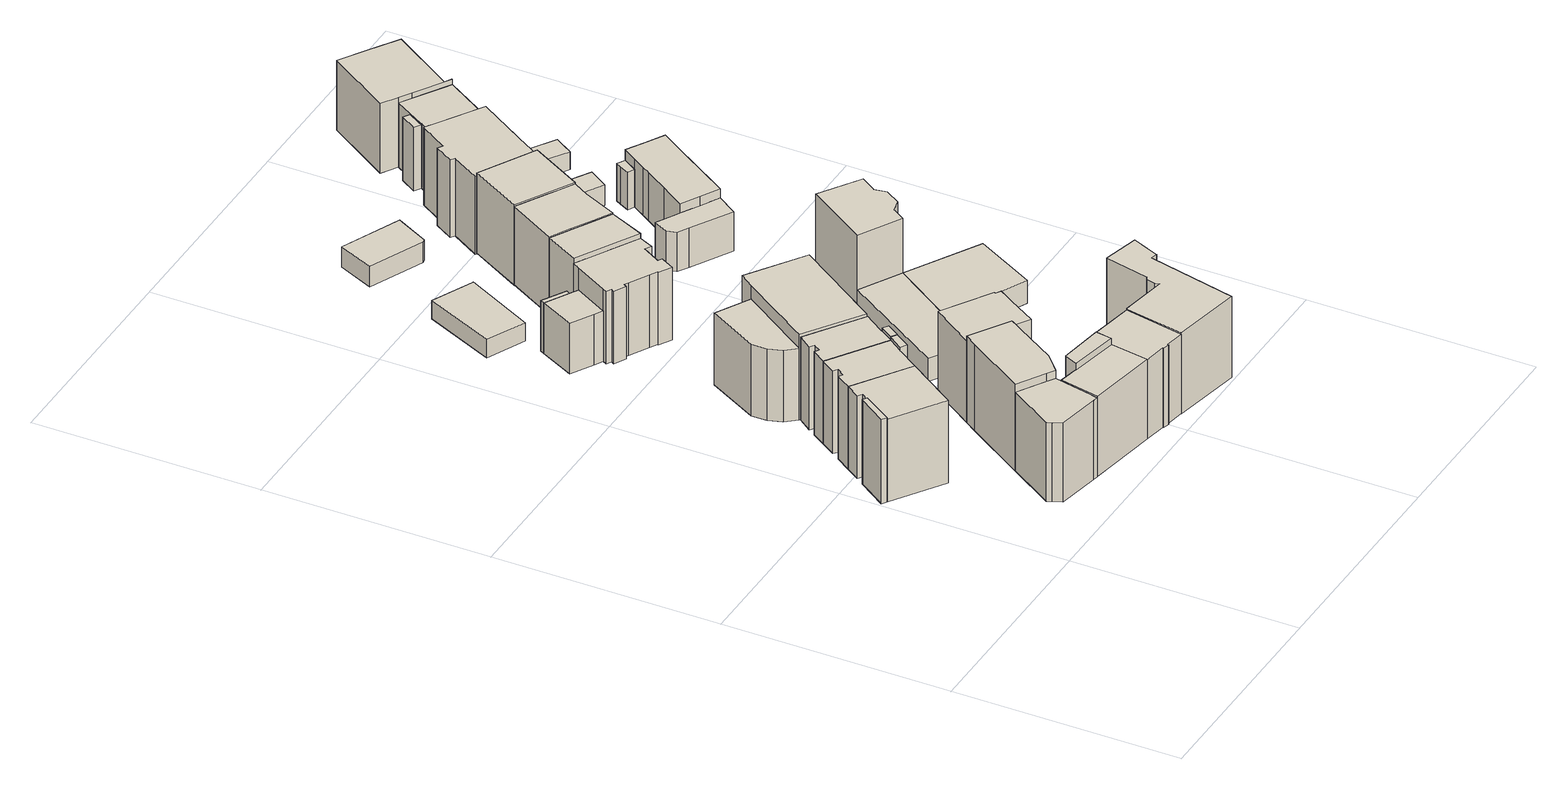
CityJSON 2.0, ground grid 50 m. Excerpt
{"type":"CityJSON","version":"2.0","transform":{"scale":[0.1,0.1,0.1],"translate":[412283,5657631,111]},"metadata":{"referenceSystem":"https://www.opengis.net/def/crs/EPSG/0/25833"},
"CityObjects":{
"building1":{"type":"Building","attributes":{"Gemeindeschluessel":14612000,"Geometrietyp2DReferenz":"3000","function":"31001_9998","roofType":"9999"},"children":["building1-1","building1-2"]},
"building1-1":{"type":"BuildingPart","attributes":{"Dachtyp_tdc":"tdcPolyFlatRoof","Dachneigung":6.68,"QualitaetDacherkennung":51,"Geometrietyp2DReferenz":"3000","measuredHeight":19.91,"roofType":"2100"},"parents":["building1"],"geometry":[{"type":"Solid","lod":"1","boundaries":[[[[0,1,2,3]],[[4,5,6,7]],[[3,5,4,0]],[[2,6,5,3]],[[1,7,6,2]],[[0,4,7,1]]]]}]},
"building1-2":{"type":"BuildingPart","attributes":{"Dachtyp_tdc":"tdcPolyFlatRoof","Dachneigung":0,"QualitaetDacherkennung":56,"Geometrietyp2DReferenz":"3000","measuredHeight":19.46,"roofType":"1000"},"parents":["building1"],"geometry":[{"type":"Solid","lod":"1","boundaries":[[[[8,9,10,11,12,13,14]],[[15,6,5,16,17,18,19]],[[14,6,15,8]],[[13,5,6,14]],[[12,16,5,13]],[[11,17,16,12]],[[10,18,17,11]],[[9,19,18,10]],[[8,15,19,9]]]]}]},
"building2":{"type":"Building","attributes":{"Gemeindeschluessel":14612000,"Geometrietyp2DReferenz":"3000","function":"31001_9998","roofType":"9999"},"children":["building2-1","building2-2"]},
"building2-1":{"type":"BuildingPart","attributes":{"Dachtyp_tdc":"tdcPolyFlatRoof","Dachneigung":0,"QualitaetDacherkennung":58,"Geometrietyp2DReferenz":"3000","measuredHeight":19.43,"roofType":"1000"},"parents":["building2"],"geometry":[{"type":"Solid","lod":"1","boundaries":[[[[20,21,22,23,24,25,10,9,26]],[[27,28,19,18,29,30,31,32,33]],[[26,28,27,20]],[[9,19,28,26]],[[10,18,19,9]],[[25,29,18,10]],[[24,30,29,25]],[[23,31,30,24]],[[22,32,31,23]],[[21,33,32,22]],[[20,27,33,21]]]]}]},
"building2-2":{"type":"BuildingPart","attributes":{"Dachtyp_tdc":"tdcPolyFlatRoof","Dachneigung":0,"QualitaetDacherkennung":25,"Geometrietyp2DReferenz":"3000","measuredHeight":20.17,"roofType":"1000"},"parents":["building2"],"geometry":[{"type":"Solid","lod":"1","boundaries":[[[[34,35,36,37]],[[38,39,28,27]],[[37,39,38,34]],[[36,28,39,37]],[[35,27,28,36]],[[34,38,27,35]]]]}]},
"building3":{"type":"Building","attributes":{"Gemeindeschluessel":14612000,"Geometrietyp2DReferenz":"3000","function":"31001_9998","roofType":"9999"},"children":["building3-1","building3-2","building3-3"]},
"building3-1":{"type":"BuildingPart","attributes":{"Dachtyp_tdc":"tdcPolyFlatRoof","Dachneigung":14.18,"QualitaetDacherkennung":50,"Geometrietyp2DReferenz":"3000","measuredHeight":20.51,"roofType":"2100"},"parents":["building3"],"geometry":[{"type":"Solid","lod":"1","boundaries":[[[[40,41,42,43]],[[44,45,46,47]],[[43,45,44,40]],[[42,46,45,43]],[[41,47,46,42]],[[40,44,47,41]]]]}]},
"building3-2":{"type":"BuildingPart","attributes":{"Dachtyp_tdc":"tdcFreeFormRoof","Dachneigung":38.08,"QualitaetDacherkennung":42,"Geometrietyp2DReferenz":"3000","measuredHeight":21.02,"roofType":"5000"},"parents":["building3"],"geometry":[{"type":"Solid","lod":"1","boundaries":[[[[48,49,50,51,52,53,54,55,56,57,58,59,60]],[[61,62,63,64,65,66,67,68,69,70,71,72,73]],[[60,62,61,48]],[[59,63,62,60]],[[58,64,63,59]],[[57,65,64,58]],[[56,66,65,57]],[[55,67,66,56]],[[54,68,67,55]],[[53,69,68,54]],[[52,70,69,53]],[[51,71,70,52]],[[50,72,71,51]],[[49,73,72,50]],[[48,61,73,49]]]]}]},
"building3-3":{"type":"BuildingPart","attributes":{"Dachtyp_tdc":"tdcGableRoof","Dachneigung":39.36,"QualitaetDacherkennung":57,"Geometrietyp2DReferenz":"3000","measuredHeight":21.18,"roofType":"3100"},"parents":["building3"],"geometry":[{"type":"Solid","lod":"1","boundaries":[[[[74,75,76,77,78]],[[46,45,79,80,71]],[[78,45,46,74]],[[77,79,45,78]],[[76,80,79,77]],[[75,71,80,76]],[[74,46,71,75]]]]}]},
"building4":{"type":"Building","attributes":{"Dachtyp_tdc":"tdcFreeFormRoof","Gemeindeschluessel":14612000,"Dachneigung":11.37,"QualitaetDacherkennung":11,"Geometrietyp2DReferenz":"3000","measuredHeight":21.25,"function":"31001_9998","roofType":"5000"},"geometry":[{"type":"Solid","lod":"1","boundaries":[[[[81,82,83,84,85,86,87,88,89]],[[70,69,68,90,91,92,93,94,95]],[[89,69,70,81]],[[88,68,69,89]],[[87,90,68,88]],[[86,91,90,87]],[[85,92,91,86]],[[84,93,92,85]],[[83,94,93,84]],[[82,95,94,83]],[[81,70,95,82]]]]}]},
"building5":{"type":"Building","attributes":{"Gemeindeschluessel":14612000,"Geometrietyp2DReferenz":"3000","function":"31001_9998","roofType":"9999"},"children":["building5-1","building5-2"]},
"building5-1":{"type":"BuildingPart","attributes":{"Dachtyp_tdc":"tdcPolyFlatRoof","Dachneigung":0,"QualitaetDacherkennung":55,"Geometrietyp2DReferenz":"3000","measuredHeight":19.46,"roofType":"1000"},"parents":["building5"],"geometry":[{"type":"Solid","lod":"1","boundaries":[[[[96,97,98,99,100,101,102,103,104,105,106]],[[27,33,107,108,109,110,111,112,113,114,115]],[[106,33,27,96]],[[105,107,33,106]],[[104,108,107,105]],[[103,109,108,104]],[[102,110,109,103]],[[101,111,110,102]],[[100,112,111,101]],[[99,113,112,100]],[[98,114,113,99]],[[97,115,114,98]],[[96,27,115,97]]]]}]},
"building5-2":{"type":"BuildingPart","attributes":{"Dachtyp_tdc":"tdcPolyFlatRoof","Dachneigung":3.22,"QualitaetDacherkennung":26,"Geometrietyp2DReferenz":"3000","measuredHeight":20.37,"roofType":"2100"},"parents":["building5"],"geometry":[{"type":"Solid","lod":"1","boundaries":[[[[116,117,118,119]],[[27,115,120,38]],[[119,115,27,116]],[[118,120,115,119]],[[117,38,120,118]],[[116,27,38,117]]]]}]},
"building6":{"type":"Building","attributes":{"Gemeindeschluessel":14612000,"Geometrietyp2DReferenz":"3000","function":"31001_9998","roofType":"9999"},"children":["building6-1","building6-2"]},
"building6-1":{"type":"BuildingPart","attributes":{"Dachtyp_tdc":"tdcPolyFlatRoof","Dachneigung":0,"QualitaetDacherkennung":77,"Geometrietyp2DReferenz":"3000","measuredHeight":19.98,"roofType":"1000"},"parents":["building6"],"geometry":[{"type":"Solid","lod":"1","boundaries":[[[[121,122,123,124,125]],[[126,127,128,129,130]],[[125,127,126,121]],[[124,128,127,125]],[[123,129,128,124]],[[122,130,129,123]],[[121,126,130,122]]]]}]},
"building6-2":{"type":"BuildingPart","attributes":{"Dachtyp_tdc":"tdcPolyFlatRoof","Dachneigung":0,"QualitaetDacherkennung":59,"Geometrietyp2DReferenz":"3000","measuredHeight":16.75,"roofType":"1000"},"parents":["building6"],"geometry":[{"type":"Solid","lod":"1","boundaries":[[[[131,132,133,134,135,136]],[[137,138,139,140,129,128]],[[136,138,137,131]],[[135,139,138,136]],[[134,140,139,135]],[[133,129,140,134]],[[132,128,129,133]],[[131,137,128,132]]]]}]},
"building7":{"type":"Building","attributes":{"Dachtyp_tdc":"tdcFreeFormRoof","Gemeindeschluessel":14612000,"Dachneigung":31.91,"QualitaetDacherkennung":61,"Geometrietyp2DReferenz":"3000","measuredHeight":21.23,"function":"31001_9998","roofType":"5000"},"geometry":[{"type":"Solid","lod":"1","boundaries":[[[[141,142,143,144,145,146,147,148,149,150,151]],[[152,79,44,153,154,155,156,157,158,159,160]],[[151,79,152,141]],[[150,44,79,151]],[[149,153,44,150]],[[148,154,153,149]],[[147,155,154,148]],[[146,156,155,147]],[[145,157,156,146]],[[144,158,157,145]],[[143,159,158,144]],[[142,160,159,143]],[[141,152,160,142]]]]}]},
"building8":{"type":"Building","attributes":{"Dachtyp_tdc":"tdcFreeFormRoof","Gemeindeschluessel":14612000,"Dachneigung":28.31,"QualitaetDacherkennung":52,"Geometrietyp2DReferenz":"3000","measuredHeight":21.32,"function":"31001_9998","roofType":"5000"},"geometry":[{"type":"Solid","lod":"1","boundaries":[[[[161,162,163,164,165,166,167,168]],[[169,170,171,172,173,92,91,174]],[[168,170,169,161]],[[167,171,170,168]],[[166,172,171,167]],[[165,173,172,166]],[[164,92,173,165]],[[163,91,92,164]],[[162,174,91,163]],[[161,169,174,162]]]]}]},
"building9":{"type":"Building","attributes":{"Dachtyp_tdc":"tdcPolyFlatRoof","Gemeindeschluessel":14612000,"Dachneigung":0,"QualitaetDacherkennung":39,"Geometrietyp2DReferenz":"3000","measuredHeight":3.94,"function":"31001_9998","roofType":"1000"},"geometry":[{"type":"Solid","lod":"1","boundaries":[[[[175,176,177,178]],[[155,154,179,180]],[[178,154,155,175]],[[177,179,154,178]],[[176,180,179,177]],[[175,155,180,176]]]]}]},
"building10":{"type":"Building","attributes":{"Gemeindeschluessel":14612000,"Geometrietyp2DReferenz":"3000","function":"31001_9998","roofType":"9999"},"children":["building10-1","building10-2","building10-3"]},
"building10-1":{"type":"BuildingPart","attributes":{"Dachtyp_tdc":"tdcCutGableRoof","Dachneigung":51.45,"QualitaetDacherkennung":53,"Geometrietyp2DReferenz":"3000","measuredHeight":20.49,"roofType":"9999"},"parents":["building10"],"geometry":[{"type":"Solid","lod":"1","boundaries":[[[[181,182,183,184,185,186,187,188,189,190,191,192,193,194,195,196,197,198,199,200]],[[201,202,203,204,205,206,207,208,209,210,211,212,213,214,215,216,217,218,219,220]],[[200,202,201,181]],[[199,203,202,200]],[[198,204,203,199]],[[197,205,204,198]],[[196,206,205,197]],[[195,207,206,196]],[[194,208,207,195]],[[193,209,208,194]],[[192,210,209,193]],[[191,211,210,192]],[[190,212,211,191]],[[189,213,212,190]],[[188,214,213,189]],[[187,215,214,188]],[[186,216,215,187]],[[185,217,216,186]],[[184,218,217,185]],[[183,219,218,184]],[[182,220,219,183]],[[181,201,220,182]]]]}]},
"building10-2":{"type":"BuildingPart","attributes":{"Dachtyp_tdc":"tdcPolyFlatRoof","Dachneigung":0,"QualitaetDacherkennung":76,"Geometrietyp2DReferenz":"3000","measuredHeight":11.8,"roofType":"1000"},"parents":["building10"],"geometry":[{"type":"Solid","lod":"1","boundaries":[[[[221,222,223,224,225,226]],[[227,228,229,230,207,206]],[[225,227,206,226]],[[224,228,227,225]],[[223,229,228,224]],[[222,230,229,223]],[[221,207,230,222]],[[226,206,207,221]]]]}]},
"building10-3":{"type":"BuildingPart","attributes":{"Dachtyp_tdc":"tdcPolyFlatRoof","Dachneigung":20.11,"QualitaetDacherkennung":30,"Geometrietyp2DReferenz":"3000","measuredHeight":11.99,"roofType":"2100"},"parents":["building10"],"geometry":[{"type":"Solid","lod":"1","boundaries":[[[[231,232,223,222]],[[233,230,229,234]],[[222,230,233,231]],[[223,229,230,222]],[[232,234,229,223]],[[231,233,234,232]]]]}]},
"building11":{"type":"Building","attributes":{"Dachtyp_tdc":"tdcPolyFlatRoof","Gemeindeschluessel":14612000,"Dachneigung":5.86,"QualitaetDacherkennung":78,"Geometrietyp2DReferenz":"3000","measuredHeight":4.78,"function":"31001_2000","roofType":"2100"},"geometry":[{"type":"Solid","lod":"1","boundaries":[[[[235,236,237,238,239]],[[240,241,242,243,244]],[[239,241,240,235]],[[238,242,241,239]],[[237,243,242,238]],[[236,244,243,237]],[[235,240,244,236]]]]}]},
"building12":{"type":"Building","attributes":{"Dachtyp_tdc":"tdcCutGableRoof","Gemeindeschluessel":14612000,"Dachneigung":42.25,"QualitaetDacherkennung":51,"Geometrietyp2DReferenz":"3000","measuredHeight":20.55,"function":"31001_9998","roofType":"9999"},"geometry":[{"type":"Solid","lod":"1","boundaries":[[[[245,246,247,248]],[[208,249,250,211]],[[248,249,208,245]],[[247,250,249,248]],[[246,211,250,247]],[[245,208,211,246]]]]}]},
"building13":{"type":"Building","attributes":{"Dachtyp_tdc":"tdcFreeFormRoof","Gemeindeschluessel":14612000,"Dachneigung":35.22,"QualitaetDacherkennung":17,"Geometrietyp2DReferenz":"3000","measuredHeight":21.38,"function":"31001_9998","roofType":"5000"},"geometry":[{"type":"Solid","lod":"1","boundaries":[[[[251,252,253,254,255,256,257,258,259,260,261,262,263,264,265]],[[266,267,268,269,270,271,272,273,274,275,276,277,278,279,280]],[[265,267,266,251]],[[264,268,267,265]],[[263,269,268,264]],[[262,270,269,263]],[[261,271,270,262]],[[260,272,271,261]],[[259,273,272,260]],[[258,274,273,259]],[[257,275,274,258]],[[256,276,275,257]],[[255,277,276,256]],[[254,278,277,255]],[[253,279,278,254]],[[252,280,279,253]],[[251,266,280,252]]]]}]},
"building14":{"type":"Building","attributes":{"Dachtyp_tdc":"tdcFreeFormRoof","Gemeindeschluessel":14612000,"Dachneigung":33.97,"QualitaetDacherkennung":58,"Geometrietyp2DReferenz":"3000","measuredHeight":20.54,"function":"31001_9998","roofType":"5000"},"geometry":[{"type":"Solid","lod":"1","boundaries":[[[[281,282,283,284,285,286,287,288,289]],[[290,291,292,250,293,294,249,295,296]],[[289,291,290,281]],[[288,292,291,289]],[[287,250,292,288]],[[286,293,250,287]],[[285,294,293,286]],[[284,249,294,285]],[[283,295,249,284]],[[282,296,295,283]],[[281,290,296,282]]]]}]},
"building15":{"type":"Building","attributes":{"Dachtyp_tdc":"tdcPolyFlatRoof","Gemeindeschluessel":14612000,"Dachneigung":0,"QualitaetDacherkennung":70,"Geometrietyp2DReferenz":"3000","measuredHeight":4.82,"function":"31001_2000","roofType":"1000"},"geometry":[{"type":"Solid","lod":"1","boundaries":[[[[297,298,299,300,301]],[[302,303,304,305,306]],[[301,303,302,297]],[[300,304,303,301]],[[299,305,304,300]],[[298,306,305,299]],[[297,302,306,298]]]]}]},
"building16":{"type":"Building","attributes":{"Gemeindeschluessel":14612000,"Geometrietyp2DReferenz":"3000","function":"31001_9998","roofType":"9999"},"children":["building16-1","building16-2","building16-3"]},
"building16-1":{"type":"BuildingPart","attributes":{"Dachtyp_tdc":"tdcPolyFlatRoof","Dachneigung":3.35,"QualitaetDacherkennung":69,"Geometrietyp2DReferenz":"3000","measuredHeight":6.29,"roofType":"2100"},"parents":["building16"],"geometry":[{"type":"Solid","lod":"1","boundaries":[[[[307,308,309,310,311,312]],[[313,314,315,316,317,318]],[[312,314,313,307]],[[311,315,314,312]],[[310,316,315,311]],[[309,317,316,310]],[[308,318,317,309]],[[307,313,318,308]]]]}]},
"building16-2":{"type":"BuildingPart","attributes":{"Dachtyp_tdc":"tdcFreeFormRoof","Dachneigung":18.75,"QualitaetDacherkennung":21,"Geometrietyp2DReferenz":"3000","measuredHeight":6.86,"roofType":"5000"},"parents":["building16"],"geometry":[{"type":"Solid","lod":"1","boundaries":[[[[308,307,319,320]],[[318,321,322,313]],[[320,321,318,308]],[[319,322,321,320]],[[307,313,322,319]],[[308,318,313,307]]]]}]},
"building16-3":{"type":"BuildingPart","attributes":{"Dachtyp_tdc":"tdcPolyFlatRoof","Dachneigung":0,"QualitaetDacherkennung":68,"Geometrietyp2DReferenz":"3000","measuredHeight":4.07,"roofType":"1000"},"parents":["building16"],"geometry":[{"type":"Solid","lod":"1","boundaries":[[[[323,324,325,326]],[[327,328,314,313]],[[326,328,327,323]],[[325,314,328,326]],[[324,313,314,325]],[[323,327,313,324]]]]}]},
"building17":{"type":"Building","attributes":{"Gemeindeschluessel":14612000,"Dachtyp_tdc":"tdcPolyFlatRoof","Dachneigung":0,"QualitaetDacherkennung":54,"Geometrietyp2DReferenz":"3000","measuredHeight":3.49,"function":"31001_9998","roofType":"1000"},"geometry":[{"type":"Solid","lod":"1","boundaries":[[[[329,330,331,332,333,334,335]],[[336,211,250,292,337,338,339]],[[335,211,336,329]],[[334,250,211,335]],[[333,292,250,334]],[[332,337,292,333]],[[331,338,337,332]],[[330,339,338,331]],[[329,336,339,330]]]]}]},
"building18":{"type":"Building","attributes":{"Dachtyp_tdc":"tdcCutGableRoof","Gemeindeschluessel":14612000,"Dachneigung":33.35,"QualitaetDacherkennung":52,"Geometrietyp2DReferenz":"3000","measuredHeight":20.55,"function":"31001_9998","roofType":"9999"},"geometry":[{"type":"Solid","lod":"1","boundaries":[[[[340,341,342,343]],[[344,345,346,347]],[[343,345,344,340]],[[342,346,345,343]],[[341,347,346,342]],[[340,344,347,341]]]]}]},
"building19":{"type":"Building","attributes":{"Dachtyp_tdc":"tdcFreeFormRoof","Gemeindeschluessel":14612000,"Dachneigung":27.85,"QualitaetDacherkennung":73,"Geometrietyp2DReferenz":"3000","measuredHeight":20.19,"function":"31001_9998","roofType":"5000"},"geometry":[{"type":"Solid","lod":"1","boundaries":[[[[348,349,350,351,352,353,354,355]],[[356,357,358,359,360,361,362,363]],[[355,357,356,348]],[[354,358,357,355]],[[353,359,358,354]],[[352,360,359,353]],[[351,361,360,352]],[[350,362,361,351]],[[349,363,362,350]],[[348,356,363,349]]]]}]},
"building20":{"type":"Building","attributes":{"Dachtyp_tdc":"tdcFreeFormRoof","Gemeindeschluessel":14612000,"Dachneigung":43.82,"QualitaetDacherkennung":38,"Geometrietyp2DReferenz":"3000","measuredHeight":11.4,"function":"31001_9998","roofType":"5000"},"geometry":[{"type":"Solid","lod":"1","boundaries":[[[[364,365,366,367,368,369,370,371]],[[372,373,374,375,376,377,378,379]],[[371,373,372,364]],[[370,374,373,371]],[[369,375,374,370]],[[368,376,375,369]],[[367,377,376,368]],[[366,378,377,367]],[[365,379,378,366]],[[364,372,379,365]]]]}]},
"building21":{"type":"Building","attributes":{"Gemeindeschluessel":14612000,"Dachtyp_tdc":"tdcFreeFormRoof","Dachneigung":29.18,"QualitaetDacherkennung":81,"Geometrietyp2DReferenz":"3000","measuredHeight":20.59,"function":"31001_9998","roofType":"5000"},"geometry":[{"type":"Solid","lod":"1","boundaries":[[[[380,381,382,383,384,385,386,387,388,389,390,391,392,393]],[[394,395,396,397,398,399,400,401,402,403,404,405,406,407]],[[393,395,394,380]],[[392,396,395,393]],[[391,397,396,392]],[[390,398,397,391]],[[389,399,398,390]],[[388,400,399,389]],[[387,401,400,388]],[[386,402,401,387]],[[385,403,402,386]],[[384,404,403,385]],[[383,405,404,384]],[[382,406,405,383]],[[381,407,406,382]],[[380,394,407,381]]]]}]},
"building22":{"type":"Building","attributes":{"Dachtyp_tdc":"tdcPolyFlatRoof","Gemeindeschluessel":14612000,"Dachneigung":3.95,"QualitaetDacherkennung":63,"Geometrietyp2DReferenz":"3000","measuredHeight":4.09,"function":"31001_9998","roofType":"2100"},"geometry":[{"type":"Solid","lod":"1","boundaries":[[[[408,409,410,411,412,413,414,415,416]],[[346,417,418,419,420,421,422,423,424]],[[416,417,346,408]],[[415,418,417,416]],[[414,419,418,415]],[[413,420,419,414]],[[412,421,420,413]],[[411,422,421,412]],[[410,423,422,411]],[[409,424,423,410]],[[408,346,424,409]]]]}]},
"building23":{"type":"Building","attributes":{"Dachtyp_tdc":"tdcPolyFlatRoof","Gemeindeschluessel":14612000,"Dachneigung":0,"QualitaetDacherkennung":0,"Geometrietyp2DReferenz":"3000","BezugspunktDach":"2000","measuredHeight":3,"function":"31001_9998"},"geometry":[{"type":"Solid","lod":"1","boundaries":[[[[425,426,427,428,429]],[[418,430,431,432,419]],[[429,430,418,425]],[[428,431,430,429]],[[427,432,431,428]],[[426,419,432,427]],[[425,418,419,426]]]]}]},
"building24":{"type":"Building","attributes":{"Gemeindeschluessel":14612000,"Geometrietyp2DReferenz":"3000","function":"31001_9998","roofType":"9999"},"children":["building24-1","building24-2"]},
"building24-1":{"type":"BuildingPart","attributes":{"Dachtyp_tdc":"tdcPolyFlatRoof","Dachneigung":0,"QualitaetDacherkennung":29,"Geometrietyp2DReferenz":"3000","measuredHeight":8.79,"roofType":"1000"},"parents":["building24"],"geometry":[{"type":"Solid","lod":"1","boundaries":[[[[433,434,435,436,437]],[[438,439,440,441,442]],[[437,439,438,433]],[[436,440,439,437]],[[435,441,440,436]],[[434,442,441,435]],[[433,438,442,434]]]]}]},
"building24-2":{"type":"BuildingPart","attributes":{"Dachtyp_tdc":"tdcGableRoof","Dachneigung":43.92,"QualitaetDacherkennung":58,"Geometrietyp2DReferenz":"3000","measuredHeight":13.52,"roofType":"3100"},"parents":["building24"],"geometry":[{"type":"Solid","lod":"1","boundaries":[[[[443,444,445,446,447,448,449,450,451,452,453,454]],[[455,376,456,375,457,458,459,442,441,460,461,462]],[[454,376,455,443]],[[453,456,376,454]],[[452,375,456,453]],[[451,457,375,452]],[[450,458,457,451]],[[449,459,458,450]],[[448,442,459,449]],[[447,441,442,448]],[[446,460,441,447]],[[445,461,460,446]],[[444,462,461,445]],[[443,455,462,444]]]]}]},
"building25":{"type":"Building","attributes":{"Dachtyp_tdc":"tdcPolyFlatRoof","Gemeindeschluessel":14612000,"Dachneigung":0,"QualitaetDacherkennung":35,"Geometrietyp2DReferenz":"3000","measuredHeight":4.72,"function":"31001_9998","roofType":"1000"},"geometry":[{"type":"Solid","lod":"1","boundaries":[[[[463,464,465,466,467]],[[468,469,470,471,472]],[[467,469,468,463]],[[466,470,469,467]],[[465,471,470,466]],[[464,472,471,465]],[[463,468,472,464]]]]}]},
"building26":{"type":"Building","attributes":{"Dachtyp_tdc":"tdcFreeFormRoof","Gemeindeschluessel":14612000,"Dachneigung":40.88,"QualitaetDacherkennung":14,"Geometrietyp2DReferenz":"3000","measuredHeight":3.72,"function":"31001_9998","roofType":"5000"},"geometry":[{"type":"Solid","lod":"1","boundaries":[[[[473,474,475,476]],[[477,478,479,480]],[[476,478,477,473]],[[475,479,478,476]],[[474,480,479,475]],[[473,477,480,474]]]]}]},
"building27":{"type":"Building","attributes":{"Dachtyp_tdc":"tdcPolyFlatRoof","Gemeindeschluessel":14612000,"Dachneigung":47.58,"QualitaetDacherkennung":63,"Geometrietyp2DReferenz":"3000","measuredHeight":4.97,"function":"31001_9998","roofType":"2100"},"geometry":[{"type":"Solid","lod":"1","boundaries":[[[[481,482,483,484]],[[479,485,486,480]],[[484,485,479,481]],[[483,486,485,484]],[[482,480,486,483]],[[481,479,480,482]]]]}]},
"building28":{"type":"Building","attributes":{"Gemeindeschluessel":14612000,"Geometrietyp2DReferenz":"3000","function":"31001_9998","roofType":"9999"},"children":["building28-1","building28-2"]},
"building28-1":{"type":"BuildingPart","attributes":{"Dachtyp_tdc":"tdcGableRoof","Dachneigung":34.5,"QualitaetDacherkennung":72,"Geometrietyp2DReferenz":"3000","measuredHeight":17.3,"roofType":"3100"},"parents":["building28"],"geometry":[{"type":"Solid","lod":"1","boundaries":[[[[487,488,489,490,491,492,493,494,495]],[[496,497,498,499,500,501,502,503,504]],[[495,497,496,487]],[[494,498,497,495]],[[493,499,498,494]],[[492,500,499,493]],[[491,501,500,492]],[[490,502,501,491]],[[489,503,502,490]],[[488,504,503,489]],[[487,496,504,488]]]]}]},
"building28-2":{"type":"BuildingPart","attributes":{"Dachtyp_tdc":"tdcPolyFlatRoof","Dachneigung":29.87,"QualitaetDacherkennung":51,"Geometrietyp2DReferenz":"3000","measuredHeight":15.38,"roofType":"2100"},"parents":["building28"],"geometry":[{"type":"Solid","lod":"1","boundaries":[[[[505,506,507,508]],[[499,509,510,500]],[[508,509,499,505]],[[507,510,509,508]],[[506,500,510,507]],[[505,499,500,506]]]]}]},
"building29":{"type":"Building","attributes":{"Dachtyp_tdc":"tdcPolyFlatRoof","Gemeindeschluessel":14612000,"Dachneigung":8.24,"QualitaetDacherkennung":64,"Geometrietyp2DReferenz":"3000","measuredHeight":5.12,"function":"31001_9998","roofType":"2100"},"geometry":[{"type":"Solid","lod":"1","boundaries":[[[[511,512,513,514,515,516]],[[517,518,519,520,521,522]],[[516,518,517,511]],[[515,519,518,516]],[[514,520,519,515]],[[513,521,520,514]],[[512,522,521,513]],[[511,517,522,512]]]]}]},
"building30":{"type":"Building","attributes":{"Dachtyp_tdc":"tdcPolyFlatRoof","Gemeindeschluessel":14612000,"Dachneigung":3.03,"QualitaetDacherkennung":64,"Geometrietyp2DReferenz":"3000","measuredHeight":4.25,"function":"31001_9998","roofType":"2100"},"geometry":[{"type":"Solid","lod":"1","boundaries":[[[[523,524,525,526]],[[527,528,529,530]],[[526,528,527,523]],[[525,529,528,526]],[[524,530,529,525]],[[523,527,530,524]]]]}]},
"building31":{"type":"Building","attributes":{"Dachtyp_tdc":"tdcGableRoof","Gemeindeschluessel":14612000,"Dachneigung":30.08,"QualitaetDacherkennung":72,"Geometrietyp2DReferenz":"3000","measuredHeight":19.04,"function":"31001_9998","roofType":"3100"},"geometry":[{"type":"Solid","lod":"1","boundaries":[[[[531,532,533,534,535,536,537,538,539,540]],[[541,503,542,501,543,544,545,546,547,548]],[[540,503,541,531]],[[539,542,503,540]],[[538,501,542,539]],[[537,543,501,538]],[[536,544,543,537]],[[535,545,544,536]],[[534,546,545,535]],[[533,547,546,534]],[[532,548,547,533]],[[531,541,548,532]]]]}]}
},
"vertices":[
[49,475,207],[5,411,207],[15,404,207],[58,469,207],[49,475,9],[58,469,9],[15,404,9],[5,411,9],
[127,329,203],[202,440,203],[80,522,203],[60,492,203],[69,485,203],[58,469,203],[15,404,203],[127,329,9],[69,485,9],[60,492,9],[80,522,9],[202,440,9],
[258,521,203],[135,604,203],[114,573,203],[123,566,203],[112,549,203],[103,555,203],[235,488,203],[258,521,9],[235,488,9],[103,555,9],[112,549,9],[123,566,9],[114,573,9],[135,604,9],
[270,513,211],[258,521,211],[235,488,211],[248,480,211],[270,513,9],[248,480,9],
[449,173,215],[351,188,215],[337,158,215],[444,137,215],[449,173,14],[444,137,14],[337,158,14],[351,188,14],
[277,101,199],[288,154,199],[291,166,199],[291,167,199],[294,181,199],[277,192,199],[216,229,199],[216,228,199],[152,128,199],[156,118,199],[165,98,199],[261,81,199],[271,79,199],[277,101,14],[271,79,14],[261,81,14],[165,98,14],[156,118,14],[152,128,14],[216,228,14],[216,229,14],[277,192,14],[294,181,14],[291,167,14],[291,166,14],[288,154,14],
[337,158,201],[291,167,201],[273,79,201],[430,52,201],[444,137,201],[430,52,14],[273,79,14],
[294,181,217],[333,216,217],[388,305,217],[405,332,217],[405,334,217],[320,388,217],[302,361,217],[216,229,217],[277,192,217],[302,361,14],[320,388,14],[405,334,14],[405,332,14],[388,305,14],[333,216,14],
[258,521,204],[277,549,204],[276,550,204],[299,583,204],[309,597,204],[187,680,204],[165,650,204],[175,643,204],[165,628,204],[155,634,204],[135,604,204],[155,634,9],[165,628,9],[175,643,9],[165,650,9],[187,680,9],[309,597,9],[299,583,9],[276,550,9],[277,549,9],
[258,521,212],[270,513,212],[289,541,212],[277,549,212],[289,541,9],
[439,791,208],[316,874,208],[295,843,208],[188,684,208],[310,600,208],[439,791,8],[310,600,8],[188,684,8],[295,843,8],[316,874,8],
[168,708,176],[188,684,176],[295,843,176],[219,885,176],[157,772,176],[158,738,176],[168,708,8],[158,738,8],[157,772,8],[219,885,8],
[479,43,200],[479,41,200],[493,38,200],[494,40,200],[537,33,200],[562,162,200],[563,165,200],[452,185,200],[451,182,200],[449,173,200],[430,52,200],[479,43,14],[451,182,14],[452,185,14],[563,165,14],[562,162,14],[537,33,14],[494,40,14],[493,38,14],[479,41,14],
[491,416,206],[384,483,206],[320,388,206],[405,334,206],[442,310,206],[480,373,206],[501,406,206],[489,413,206],[491,416,14],[489,413,14],[501,406,14],[480,373,14],[442,310,14],[384,483,14],
[563,165,54],[582,205,54],[477,223,54],[452,185,54],[477,223,14],[582,205,14],
[214,1078,185],[223,1073,185],[266,1049,185],[283,1040,185],[281,1038,185],[309,1022,185],[326,1053,185],[317,1058,185],[340,1098,185],[354,1090,185],[369,1122,185],[323,1148,185],[280,1173,185],[234,1198,185],[225,1182,185],[183,1107,185],[178,1098,185],[189,1092,185],[185,1085,185],[210,1071,185],[214,1078,15],[210,1071,15],[185,1085,15],[189,1092,15],[178,1098,15],[183,1107,15],[225,1182,15],[234,1198,15],[280,1173,15],[323,1148,15],[369,1122,15],[354,1090,15],[340,1098,15],[317,1058,15],[326,1053,15],[309,1022,15],[281,1038,15],[283,1040,15],[266,1049,15],[223,1073,15],
[225,1182,133],[206,1193,133],[154,1222,133],[115,1145,133],[164,1117,133],[183,1107,133],[164,1117,15],[115,1145,15],[154,1222,15],[206,1193,15],
[211,1201,133],[159,1231,133],[211,1201,15],[159,1231,15],
[98,1317,52],[183,1277,52],[261,1430,52],[259,1430,52],[168,1472,52],[98,1317,9],[168,1472,9],[259,1430,9],[261,1430,9],[183,1277,9],
[234,1198,196],[369,1122,196],[404,1200,196],[275,1272,196],[275,1272,15],[404,1200,15],
[537,33,203],[692,3,203],[738,201,203],[753,198,203],[754,201,203],[763,223,203],[778,258,203],[699,278,203],[677,180,203],[668,176,203],[663,156,203],[667,147,203],[593,160,203],[563,165,203],[562,162,203],[537,33,13],[562,162,13],[563,165,13],[593,160,13],[667,147,13],[663,156,13],[668,176,13],[677,180,13],[699,278,13],[778,258,13],[763,223,13],[754,201,13],[753,198,13],[738,201,13],[692,3,13],
[424,1329,199],[403,1341,199],[336,1379,199],[275,1272,199],[320,1247,199],[364,1222,199],[404,1200,199],[438,1275,199],[458,1310,199],[424,1329,15],[458,1310,15],[438,1275,15],[364,1222,15],[320,1247,15],[336,1379,15],[403,1341,15],
[212,1630,55],[333,1576,55],[341,1578,55],[379,1651,55],[247,1709,55],[212,1630,7],[247,1709,7],[379,1651,7],[341,1578,7],[333,1576,7],
[555,557,68],[647,695,68],[555,747,68],[410,518,68],[495,466,68],[524,510,68],[555,557,14],[524,510,14],[495,466,14],[410,518,14],[555,747,14],[647,695,14],
[735,470,68],[807,603,68],[807,603,14],[735,470,14],
[616,527,54],[555,557,54],[524,510,54],[584,476,54],[616,527,14],[584,476,14],
[397,1143,50],[448,1175,50],[498,1193,50],[515,1236,50],[438,1275,50],[404,1200,50],[369,1122,50],[397,1143,15],[515,1236,15],[498,1193,15],[448,1175,15],
[336,1379,202],[458,1310,202],[523,1426,202],[400,1494,202],[336,1379,14],[400,1494,14],[523,1426,14],[458,1310,14],
[647,695,196],[665,723,196],[693,730,196],[714,763,196],[709,790,196],[732,825,196],[644,883,196],[555,747,196],[647,695,13],[555,747,13],[644,883,13],[732,825,13],[709,790,13],[714,763,13],[693,730,13],[665,723,13],
[514,1142,107],[520,1120,107],[544,1106,107],[632,1055,107],[663,1100,107],[582,1145,107],[569,1152,107],[531,1173,107],[514,1142,15],[531,1173,15],[569,1152,15],[582,1145,15],[663,1100,15],[632,1055,15],[544,1106,15],[520,1120,15],
[430,1567,191],[440,1561,191],[402,1498,191],[523,1426,191],[557,1482,191],[563,1492,191],[600,1551,191],[624,1590,191],[523,1653,191],[515,1658,191],[506,1664,191],[503,1660,191],[467,1601,191],[455,1608,191],[430,1567,9],[455,1608,9],[467,1601,9],[503,1660,9],[506,1664,9],[515,1658,9],[523,1653,9],[624,1590,9],[600,1551,9],[563,1492,9],[557,1482,9],[523,1426,9],[402,1498,9],[440,1561,9],
[523,1426,53],[577,1395,53],[604,1438,53],[606,1437,53],[612,1448,53],[606,1452,53],[584,1466,53],[566,1477,53],[557,1482,53],[557,1482,14],[566,1477,14],[584,1466,14],[606,1452,14],[612,1448,14],[606,1437,14],[604,1438,14],[577,1395,14],
[566,1477,44],[584,1466,44],[588,1472,44],[590,1476,44],[572,1487,44],[572,1487,14],[590,1476,14],[588,1472,14],
[663,1301,103],[678,1294,103],[698,1324,103],[681,1334,103],[674,1322,103],[663,1301,15],[674,1322,15],[681,1334,15],[698,1324,15],[678,1294,15],
[726,1199,128],[737,1216,128],[777,1278,128],[737,1301,128],[698,1324,128],[678,1294,128],[660,1266,128],[649,1248,128],[616,1198,128],[582,1145,128],[622,1122,128],[663,1100,128],[726,1199,15],[622,1122,15],[616,1198,15],[649,1248,15],[660,1266,15],[737,1301,15],[777,1278,15],[737,1216,15],
[577,1395,63],[657,1348,63],[684,1390,63],[606,1437,63],[604,1438,63],[577,1395,15],[604,1438,15],[606,1437,15],[684,1390,15],[657,1348,15],
[600,1551,43],[625,1526,43],[654,1572,43],[624,1590,43],[600,1551,13],[624,1590,13],[654,1572,13],[625,1526,13],
[654,1572,56],[625,1526,56],[635,1520,56],[664,1565,56],[664,1565,13],[635,1520,13],
[574,1621,168],[624,1590,168],[690,1696,168],[640,1728,168],[588,1760,168],[566,1724,168],[545,1689,168],[545,1688,168],[523,1653,168],[574,1621,16],[523,1653,16],[545,1688,16],[545,1689,16],[566,1724,16],[588,1760,16],[640,1728,16],[690,1696,16],[624,1590,16],
[545,1689,165],[566,1724,165],[552,1733,165],[530,1698,165],[530,1698,16],[552,1733,16],
[663,1502,63],[666,1507,63],[692,1548,63],[673,1559,63],[664,1565,63],[635,1520,63],[663,1502,14],[635,1520,14],[664,1565,14],[673,1559,14],[692,1548,14],[666,1507,14],
[666,1507,57],[734,1463,57],[760,1504,57],[692,1548,57],[666,1507,15],[692,1548,15],[760,1504,15],[734,1463,15],
[691,1698,180],[676,1707,180],[767,1847,180],[707,1886,180],[646,1925,180],[554,1783,180],[589,1761,180],[588,1760,180],[614,1744,180],[690,1696,180],[691,1698,16],[614,1744,16],[589,1761,16],[554,1783,16],[646,1925,16],[707,1886,16],[767,1847,16],[676,1707,16]
]}
